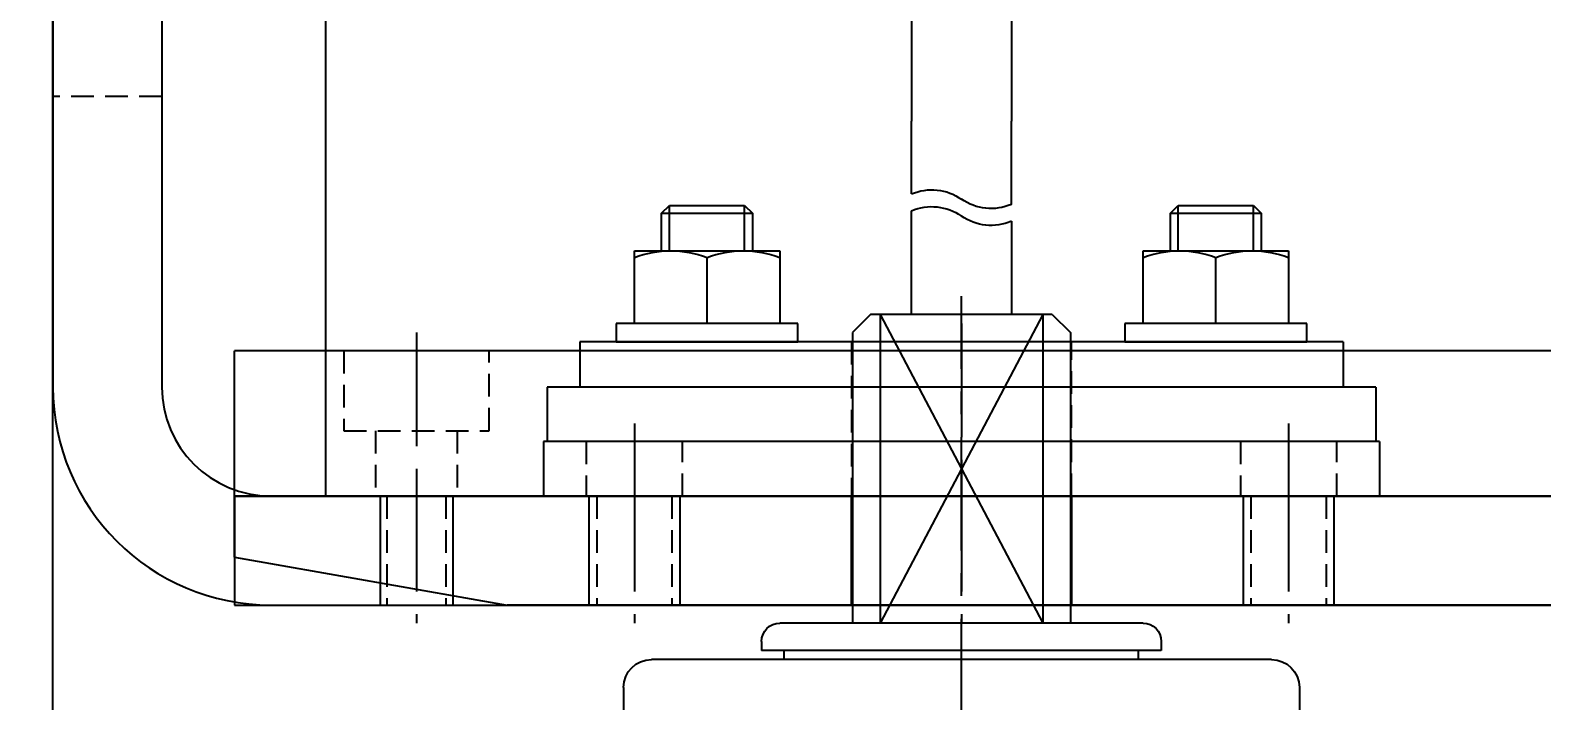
# Model space of a CAD drawing. Header units: inches. Extents: x 0 to 77285, y -118 to 40065.
# Drawn here: x 13370.9 to 13454.1, y 25991.3 to 26028.2 of the extents above; entities that cross this region are included whole.
import ezdxf

# ---------------------------------------------------------------- set-up
doc = ezdxf.new("R2010")
doc.units = ezdxf.units.IN
doc.header["$LTSCALE"] = 5
doc.header["$MEASUREMENT"] = 0
doc.linetypes.add('CENTER', pattern=[2, 1.25, -0.25, 0.25, -0.25])
doc.linetypes.add('HIDDEN', pattern=[0.375, 0.25, -0.125])
for name, color, linetype in [('11', 1, 'CENTER'), ('22', 2, 'HIDDEN'), ('44', 4, 'Continuous'), ('55', 5, 'Continuous'), ('G', 231, 'Continuous'), ('T', 3, 'Continuous')]:
    doc.layers.add(name, color=color, linetype=linetype)
doc.styles.add('SCI', font='')
doc.styles.get('SCI').set_extended_font_data('Gulim')
doc.dimstyles.new('SCH', dxfattribs={"dimtxt": 2.5, "dimasz": 2, "dimexe": 1.25, "dimexo": 0.625, "dimtad": 1, "dimdec": 8, "dimtxsty": 'SCI', "dimcen": 2.5, "dimclrd": 4, "dimclre": 4, "dimclrt": 7, "dimadec": 8, "dimazin": 2, "dimtfac": 1, "dimtdec": 8, "dimtmove": 0, "dimatfit": 3, "dimfxl": 1, "dimarcsym": 0})

# ---------------------------------------------------------------- blocks, each defined once
blk = doc.blocks.new('A$C43597747')
blk.add_line((-180, 207.5), (-2509.859, 207.5))
blk = doc.blocks.new('*D366')
at = {"color": 4, "lineweight": -2, "transparency": 16777216}
for p, q in [((12554.65, 23925.55), (12554.65, 28076.143)), ((17979.65, 23925.05), (17979.65, 28076.143)), ((12714.65, 27976.143), (17819.65, 27976.143))]:
    blk.add_line(p, q, dxfattribs=at)
at = {"color": 4, "transparency": 16777216}
for points in [[(12714.65, 28002.81), (12714.65, 27949.477), (12554.65, 27976.143)], [(17819.65, 28002.81), (17819.65, 27949.477), (17979.65, 27976.143)]]:
    blk.add_solid(points, dxfattribs=at)
at = {"layer": 'Defpoints', "color": 0, "transparency": 16777216}
for p in [(17979.65, 27976.143), (12554.65, 23875.55), (17979.65, 23875.05)]:
    blk.add_point(p, dxfattribs=at)
at = {"color": 7, "transparency": 16777216, "insert": (15267.15, 28128.806), "char_height": 200, "attachment_point": 5, "style": 'SCI'}
blk.add_mtext('5425', dxfattribs=at)
blk = doc.blocks.new('*D367')
at = {"color": 4, "lineweight": -2, "transparency": 16777216}
for p, q in [((12554.65, 23925.55), (12554.65, 29140.675)), ((21064.65, 23433.05), (21064.65, 29140.675)), ((12714.65, 29040.675), (20904.65, 29040.675))]:
    blk.add_line(p, q, dxfattribs=at)
at = {"color": 4, "transparency": 16777216}
for points in [[(12714.65, 29067.342), (12714.65, 29014.009), (12554.65, 29040.675)], [(20904.65, 29067.342), (20904.65, 29014.009), (21064.65, 29040.675)]]:
    blk.add_solid(points, dxfattribs=at)
at = {"layer": 'Defpoints', "color": 0, "transparency": 16777216}
for p in [(21064.65, 29040.675), (12554.65, 23875.55), (21064.65, 23383.05)]:
    blk.add_point(p, dxfattribs=at)
at = {"color": 7, "transparency": 16777216, "insert": (16809.65, 29193.472), "char_height": 200, "attachment_point": 5, "style": 'SCI'}
blk.add_mtext('8510', dxfattribs=at)
blk = doc.blocks.new('*D374')
at = {"color": 4, "lineweight": -2, "transparency": 16777216}
for p, q in [((12554.65, 23925.55), (12554.65, 30215.876)), ((37924.65, 23433.05), (37924.65, 30215.876)), ((12714.65, 30115.876), (37764.65, 30115.876))]:
    blk.add_line(p, q, dxfattribs=at)
at = {"color": 4, "transparency": 16777216}
for points in [[(12714.65, 30142.543), (12714.65, 30089.21), (12554.65, 30115.876)], [(37764.65, 30142.543), (37764.65, 30089.21), (37924.65, 30115.876)]]:
    blk.add_solid(points, dxfattribs=at)
at = {"layer": 'Defpoints', "color": 0, "transparency": 16777216}
for p in [(37924.65, 30115.876), (12554.65, 23875.55), (37924.65, 23383.05)]:
    blk.add_point(p, dxfattribs=at)
at = {"color": 7, "transparency": 16777216, "insert": (25239.65, 30268.539), "char_height": 200, "attachment_point": 5, "style": 'SCI'}
blk.add_mtext('25370', dxfattribs=at)
blk = doc.blocks.new('A$C682b3a79')
for p, q in [((296.46, 18.6), (295, 18.6)), ((298, 17.06), (298, -17.06)), ((298.5, 11), (298.5, -11)), ((299, 11), (298.5, 11)), ((300, 10), (300, -10)), ((298, 9.75), (298.5, 9.75)), ((316, 6), (300, 6)), ((317, 5), (316, 6)), ((317, 5), (317, -5)), ((317, 4.472), (300, 4.472)), ((317, -4.472), (300, 4.472)), ((317, 4.472), (300, -4.472)), ((322.128, 2.75), (317, 2.75)), ((323.056, 2.75), (327.642, 2.75)), ((335.504, 2.75), (327.642, 2.75)), ((317, -2.75), (322.708, -2.75)), ((323.636, -2.75), (327.642, -2.75)), ((335.504, -2.75), (327.642, -2.75)), ((317, -4.472), (300, -4.472)), ((317, -5), (316, -6)), ((316, -6), (300, -6)), ((298, -9.75), (298.5, -9.75)), ((299, -11), (298.5, -11)), ((296.46, -18.6), (295, -18.6))]:
    blk.add_line(p, q)
for centre, radius, start, end in [((296.46, 17.06), 1.54, 0, 90), ((299, 10), 1, 0, 90), ((324.749, 1.636), 2.848, 156.97326, 215.05559), ((325.677, 1.636), 2.848, 156.97326, 215.05559), ((320.086, -1.636), 2.848, 336.97326, 35.05559), ((321.014, -1.636), 2.848, 336.97326, 35.05559), ((299, -10), 1, 270, 0), ((296.46, -17.06), 1.54, 270, 0)]:
    blk.add_arc(centre, radius, start, end)
at = {"layer": '11'}
blk.add_line((-16, 0), (318, 0), dxfattribs=at)
blk = doc.blocks.new('A$C4ad08788')
for p, q in [((0, 55), (0, 12)), ((6, 55), (6, 12)), ((15, 50), (15, 6)), ((10, 6), (440, 6, 0)), ((10, 6), (10, 0)), ((43.95, 0), (43.95, 6)), ((56.05, 6), (56.05, 0)), ((10, 0), (440, 0, 0))]:
    blk.add_line(p, q)
for radius in [12, 6]:
    blk.add_arc((12, 12, 0), radius, 180, 270)
at = {"layer": '11'}
for p, q in [((20, 7), (20, -1)), ((32, 7), (32, -1)), ((50, 7), (50, -1)), ((68, 7), (68, -1))]:
    blk.add_line(p, q, dxfattribs=at)
at = {"layer": '22'}
for p, q in [((6, 28), (0, 28)), ((18.379, 6), (18.379, 0)), ((21.621, 6), (21.621, 0)), ((29.933, 6), (29.933, 0)), ((34.067, 6), (34.067, 0)), ((65.933, 6), (65.933, 0)), ((70.067, 6), (70.067, 0))]:
    blk.add_line(p, q, dxfattribs=at)
at = {"layer": 'T'}
for p, q in [((18, 6), (18, 0)), ((22, 6), (22, 0)), ((29.5, 6), (29.5, 0)), ((34.5, 6), (34.5, 0)), ((65.5, 6), (65.5, 0)), ((70.5, 6), (70.5, 0))]:
    blk.add_line(p, q, dxfattribs=at)
blk = doc.blocks.new('A$C9632139dE')
for p, q in [((-5, -3), (-5, 0)), ((41, 0), (-5, 0)), ((41, -3), (41, 0)), ((41, -3), (-5, -3)), ((-4.8, -6), (-4.8, -3)), ((40.8, -6), (40.8, -3)), ((40.8, -6), (-4.8, -6)), ((-3, -8.5), (-3, -6)), ((39, -8.5), (39, -6)), ((39, -8.5), (-3, -8.5)), ((-1, -9.5), (-1, -8.5)), ((-1, -8.5), (9, -8.5)), ((9, -8.5), (9, -9.5)), ((27, -9.5), (27, -8.5)), ((27, -8.5), (37, -8.5)), ((37, -8.5), (37, -9.5)), ((9, -9.5), (-1, -9.5)), ((0, -9.5), (0, -13.5)), ((8, -9.5), (0, -9.5)), ((4, -9.5), (4, -13.143)), ((8, -13.5), (8, -9.5)), ((37, -9.5), (27, -9.5)), ((28, -9.5), (28, -13.5)), ((36, -9.5), (28, -9.5)), ((32, -9.5), (32, -13.143)), ((36, -13.5), (36, -9.5)), ((0, -13.5), (8, -13.5)), ((1.5, -13.5), (1.5, -15.567)), ((6.5, -15.567), (6.5, -13.5)), ((28, -13.5), (36, -13.5)), ((29.5, -13.5), (29.5, -15.567)), ((34.5, -15.567), (34.5, -13.5)), ((1.5, -15.567), (1.933, -16)), ((1.5, -15.567), (6.5, -15.567)), ((6.067, -16), (6.5, -15.567)), ((29.5, -15.567), (29.933, -16)), ((29.5, -15.567), (34.5, -15.567)), ((34.067, -16), (34.5, -15.567)), ((1.933, -16), (6.067, -16)), ((29.933, -16), (34.067, -16))]:
    blk.add_line(p, q)
for centre in [(2, -7.723), (6, -7.723), (30, -7.723), (34, -7.723)]:
    blk.add_arc(centre, 5.777, 249.74384, 290.25616)
at = {"layer": '11'}
for p, q in [((0, -4), (0, 1)), ((18, -9.5), (18, 1)), ((36, -4), (36, 1))]:
    blk.add_line(p, q, dxfattribs=at)
at = {"layer": '22'}
for p, q in [((11.95, -8.5), (11.95, 0)), ((24.05, 0), (24.05, -8.5)), ((-2.65, -3), (-2.65, 0)), ((2.65, 0), (2.65, -3)), ((33.35, -3), (33.35, 0)), ((38.65, 0), (38.65, -3))]:
    blk.add_line(p, q, dxfattribs=at)
at = {"layer": 'T'}
for p, q in [((1.933, -13.5), (1.933, -16)), ((6.067, -13.5), (6.067, -16)), ((29.933, -13.5), (29.933, -16)), ((34.067, -13.5), (34.067, -16))]:
    blk.add_line(p, q, dxfattribs=at)
blk = doc.blocks.new('A$C7af1feef')
for p, q in [((425, 8, 0), (-5, 8)), ((-5, -3.355), (-5, 8)), ((425, 0, 0), (-5, 0)), ((-5, -3.355), (10, -6)), ((410, -6, 0), (10, -6))]:
    blk.add_line(p, q)
at = {"layer": '11'}
blk.add_line((5, 9), (5, -1), dxfattribs=at)
at = {"layer": '22'}
for p, q in [((1, 8), (1, 3.6)), ((9, 3.6), (9, 8)), ((1, 3.6), (9, 3.6)), ((2.75, 3.6), (2.75, 0)), ((7.25, 3.6), (7.25, 0))]:
    blk.add_line(p, q, dxfattribs=at)
blk = doc.blocks.new('A$C2dcef66d')
blk.add_blockref('A$C4ad08788', (2.5, 151, 0))
at = {"layer": '44', "xscale": -1, "rotation": 180}
blk.add_blockref('A$C9632139dE', (34.5, 157, 0), dxfattribs=at)
at = {"layer": '55', "xscale": -1, "rotation": 270}
blk.add_blockref('A$C682b3a79', (52.5, -150, 0), dxfattribs=at)
at = {"layer": 'G'}
blk.add_blockref('A$C7af1feef', (17.5, 157, 0), dxfattribs=at)

msp = doc.modelspace()

# ---------------------------------------------------------------- block references
at = {"rotation": 270}
msp.add_blockref('A$C43597747', (13164.6497809, 23863.0504763), dxfattribs=at)
msp.add_blockref('A$C2dcef66d', (13369.6497809, 25845.5504763, 0))

# ---------------------------------------------------------------- dimensions: what is measured, and where the dimension line sits
for base, p2, picture, middle in [((37924.649780898, 30115.8761734788), (37924.649780898, 23383.0504762948), '*D374', (25239.649780898, 30268.5392893244)), ((21064.649780898, 29040.6754827387), (21064.649780898, 23383.0504762948), '*D367', (16809.649780898, 29193.4717543765)), ((17979.649780898, 27976.1433020648), (17979.649780898, 23875.0504762948), '*D366', (15267.149780898, 28128.8064179103))]:
    dim = msp.add_linear_dim(base=base, p1=(12554.649780898, 23875.5504762968), p2=p2, dimstyle='SCH', override={"dimscale": 80})
    dim.commit()
    dim.dimension.update_dxf_attribs({"geometry": picture, "text_midpoint": middle})

doc.saveas('drawing.dxf')
